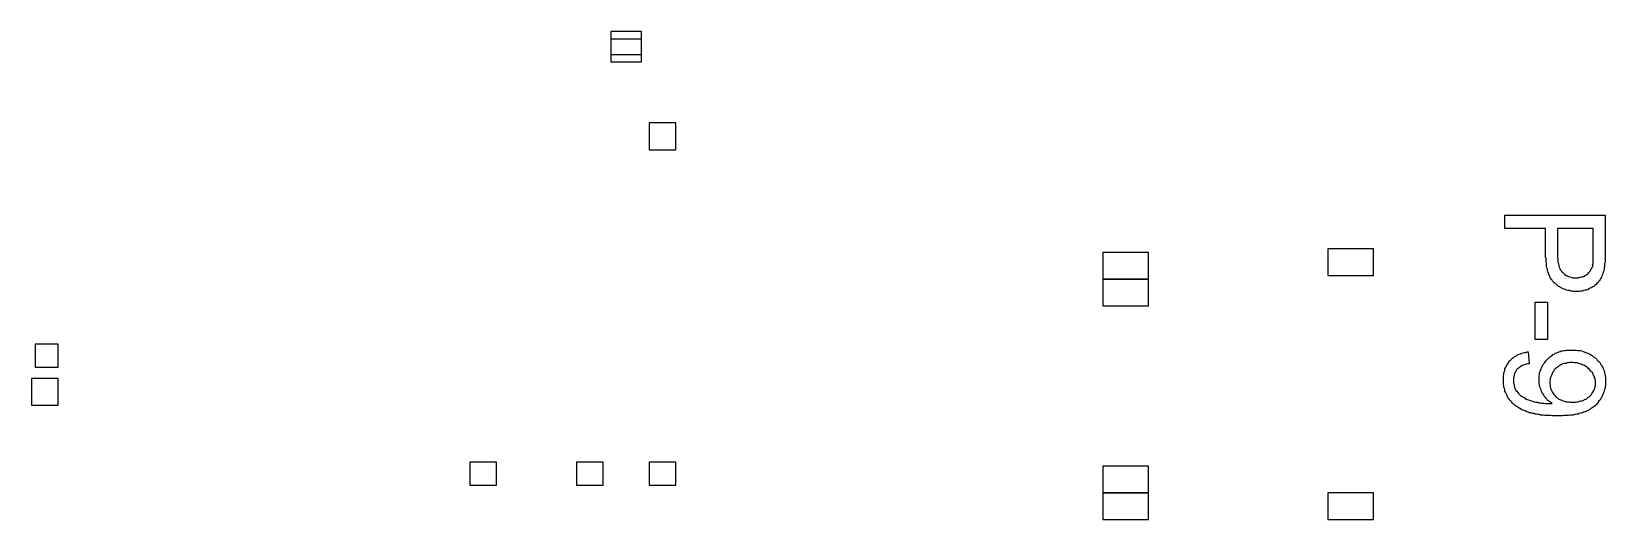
# Model space of a CAD drawing. Extents: x 62 to 208, y 127 to 172.
import ezdxf

# ---------------------------------------------------------------- set-up
doc = ezdxf.new("R2010")
doc.units = 0
doc.header["$MEASUREMENT"] = 0
doc.layers.add('C00-00-00-BLACK', color=7, linetype='Continuous')

msp = doc.modelspace()

# ---------------------------------------------------------------- linework, layer by layer
at = {"layer": 'C00-00-00-BLACK'}
for points in [[(116.064, 169.686), (118.886, 169.686), (118.886, 171.803), (116.064, 171.803), (116.064, 169.686)], [(116.064, 168.981), (118.886, 168.981), (118.886, 171.097), (116.064, 171.097), (116.064, 168.981)], [(119.592, 160.867), (122.061, 160.867), (122.061, 163.336), (119.592, 163.336), (119.592, 160.867)], [(198.783, 154.813), (208.055, 154.813), (208.055, 151.342), (208.055, 151.172), (208.055, 151.003), (208.055, 150.876), (208.055, 150.706), (208.055, 150.58), (208.055, 150.453), (208.012, 150.326), (208.012, 150.241), (208.012, 150.114), (208.012, 150.03), (207.97, 149.944), (207.97, 149.903), (207.97, 149.775), (207.927, 149.648), (207.885, 149.521), (207.843, 149.394), (207.8, 149.268), (207.759, 149.182), (207.716, 149.056), (207.673, 148.971), (207.589, 148.845), (207.546, 148.759), (207.461, 148.675), (207.42, 148.59), (207.334, 148.506), (207.25, 148.42), (207.123, 148.336), (207.038, 148.251), (206.911, 148.167), (206.827, 148.124), (206.7, 148.04), (206.658, 148.04), (206.531, 147.997), (206.445, 147.913), (206.319, 147.87), (206.192, 147.87), (206.065, 147.828), (205.938, 147.786), (205.81, 147.786), (205.683, 147.744), (205.557, 147.744), (205.43, 147.744), (205.387, 147.744), (205.26, 147.744), (205.133, 147.744), (205.007, 147.786), (204.88, 147.786), (204.752, 147.828), (204.625, 147.828), (204.498, 147.87), (204.414, 147.913), (204.286, 147.954), (204.159, 147.997), (204.075, 148.04), (203.948, 148.083), (203.863, 148.167), (203.736, 148.209), (203.652, 148.293), (203.567, 148.379), (203.44, 148.463), (203.397, 148.506), (203.313, 148.547), (203.27, 148.632), (203.186, 148.717), (203.144, 148.802), (203.06, 148.886), (203.017, 148.971), (202.974, 149.056), (202.931, 149.141), (202.89, 149.268), (202.847, 149.352), (202.805, 149.479), (202.763, 149.564), (202.721, 149.691), (202.721, 149.818), (202.678, 149.944), (202.635, 150.071), (202.635, 150.199), (202.635, 150.326), (202.594, 150.496), (202.594, 150.622), (202.594, 150.792), (202.551, 150.961), (202.551, 151.088), (202.551, 151.215), (202.551, 153.585), (198.783, 153.585), (198.783, 154.813)], [(203.652, 153.585), (203.652, 151.215), (203.652, 151.045), (203.652, 150.876), (203.693, 150.749), (203.693, 150.58), (203.693, 150.453), (203.736, 150.326), (203.779, 150.199), (203.779, 150.071), (203.822, 149.987), (203.863, 149.86), (203.906, 149.775), (203.99, 149.691), (204.032, 149.605), (204.075, 149.521), (204.118, 149.521), (204.202, 149.437), (204.286, 149.352), (204.371, 149.268), (204.456, 149.225), (204.584, 149.182), (204.668, 149.141), (204.795, 149.098), (204.921, 149.056), (205.048, 149.013), (205.176, 149.013), (205.303, 149.013), (205.344, 149.013), (205.472, 149.013), (205.599, 149.013), (205.726, 149.056), (205.853, 149.098), (205.98, 149.098), (206.106, 149.141), (206.192, 149.225), (206.319, 149.268), (206.361, 149.309), (206.445, 149.394), (206.531, 149.479), (206.615, 149.564), (206.7, 149.648), (206.742, 149.775), (206.827, 149.86), (206.868, 149.987), (206.911, 150.071), (206.911, 150.157), (206.911, 150.241), (206.954, 150.326), (206.954, 150.453), (206.954, 150.58), (206.954, 150.706), (206.954, 150.876), (206.954, 151.045), (206.954, 151.215), (206.954, 151.215), (206.954, 153.585), (203.652, 153.585)], [(182.386, 149.225), (186.619, 149.225), (186.619, 151.694), (182.386, 151.694), (182.386, 149.225)], [(161.572, 148.872), (165.806, 148.872), (165.806, 151.342), (161.572, 151.342), (161.572, 148.872)], [(161.572, 146.403), (165.806, 146.403), (165.806, 148.872), (161.572, 148.872), (161.572, 146.403)], [(201.577, 146.769), (202.721, 146.769), (202.721, 143.298), (201.577, 143.298), (201.577, 146.769)], [(62.794, 140.758), (64.911, 140.758), (64.911, 142.875), (62.794, 142.875), (62.794, 140.758)], [(200.943, 142.156), (201.027, 141.055), (200.9, 141.055), (200.773, 141.012), (200.604, 140.971), (200.518, 140.928), (200.392, 140.885), (200.265, 140.801), (200.181, 140.758), (200.095, 140.716), (200.011, 140.632), (199.926, 140.546), (199.926, 140.546), (199.842, 140.462), (199.799, 140.335), (199.715, 140.25), (199.672, 140.123), (199.63, 140.039), (199.63, 139.912), (199.588, 139.784), (199.588, 139.657), (199.588, 139.531), (199.588, 139.404), (199.588, 139.277), (199.63, 139.15), (199.63, 139.022), (199.672, 138.895), (199.715, 138.811), (199.756, 138.684), (199.799, 138.599), (199.885, 138.515), (199.969, 138.388), (200.053, 138.303), (200.138, 138.219), (200.222, 138.133), (200.308, 138.049), (200.434, 138.006), (200.477, 137.964), (200.561, 137.922), (200.647, 137.88), (200.731, 137.796), (200.857, 137.753), (200.984, 137.71), (201.111, 137.667), (201.239, 137.626), (201.366, 137.583), (201.493, 137.541), (201.535, 137.541), (201.662, 137.499), (201.789, 137.499), (201.916, 137.457), (202.043, 137.457), (202.169, 137.414), (202.297, 137.414), (202.424, 137.414), (202.551, 137.371), (202.678, 137.371), (202.805, 137.371), (202.931, 137.371), (202.931, 137.371), (203.06, 137.371), (203.144, 137.371), (203.06, 137.457), (202.974, 137.541), (202.847, 137.583), (202.763, 137.667), (202.678, 137.753), (202.594, 137.88), (202.508, 137.964), (202.424, 138.049), (202.382, 138.176), (202.297, 138.261), (202.297, 138.303), (202.212, 138.429), (202.169, 138.515), (202.128, 138.642), (202.085, 138.768), (202.043, 138.895), (202.001, 139.022), (202.001, 139.107), (201.958, 139.234), (201.958, 139.361), (201.958, 139.488), (201.958, 139.573), (201.958, 139.7), (201.958, 139.827), (201.958, 139.954), (202.001, 140.08), (202.001, 140.208), (202.043, 140.335), (202.085, 140.462), (202.128, 140.546), (202.169, 140.674), (202.212, 140.758), (202.255, 140.885), (202.339, 140.971), (202.382, 141.097), (202.467, 141.181), (202.551, 141.267), (202.635, 141.394), (202.721, 141.478), (202.763, 141.52), (202.847, 141.604), (202.931, 141.69), (203.06, 141.774), (203.144, 141.817), (203.228, 141.901), (203.356, 141.943), (203.44, 142.029), (203.567, 142.07), (203.652, 142.113), (203.779, 142.156), (203.906, 142.197), (203.99, 142.24), (204.118, 142.24), (204.245, 142.282), (204.371, 142.282), (204.498, 142.325), (204.625, 142.325), (204.795, 142.325), (204.921, 142.325), (204.964, 142.325), (205.133, 142.325), (205.26, 142.325), (205.387, 142.325), (205.514, 142.282), (205.642, 142.282), (205.769, 142.282), (205.896, 142.24), (206.022, 142.197), (206.106, 142.156), (206.235, 142.113), (206.361, 142.07), (206.445, 142.029), (206.572, 141.986), (206.658, 141.943), (206.784, 141.859), (206.868, 141.817), (206.954, 141.733), (207.038, 141.647), (207.165, 141.604), (207.25, 141.52), (207.25, 141.52), (207.334, 141.394), (207.42, 141.308), (207.504, 141.224), (207.589, 141.139), (207.631, 141.012), (207.716, 140.928), (207.759, 140.842), (207.843, 140.716), (207.885, 140.632), (207.927, 140.505), (207.97, 140.378), (208.012, 140.293), (208.012, 140.166), (208.055, 140.039), (208.055, 139.912), (208.096, 139.784), (208.096, 139.657), (208.096, 139.531), (208.096, 139.404), (208.096, 139.277), (208.096, 139.15), (208.096, 139.022), (208.055, 138.938), (208.055, 138.811), (208.012, 138.684), (207.97, 138.558), (207.927, 138.429), (207.885, 138.303), (207.843, 138.219), (207.8, 138.092), (207.759, 137.964), (207.673, 137.88), (207.631, 137.753), (207.631, 137.753), (207.546, 137.667), (207.461, 137.583), (207.42, 137.457), (207.334, 137.371), (207.25, 137.287), (207.165, 137.203), (207.038, 137.118), (206.954, 137.033), (206.868, 136.991), (206.742, 136.905), (206.658, 136.821), (206.531, 136.779), (206.403, 136.694), (206.319, 136.652), (206.235, 136.609), (206.149, 136.609), (206.065, 136.568), (205.98, 136.525), (205.853, 136.482), (205.769, 136.482), (205.642, 136.441), (205.557, 136.398), (205.43, 136.398), (205.303, 136.356), (205.218, 136.356), (205.091, 136.313), (204.964, 136.313), (204.837, 136.313), (204.668, 136.271), (204.541, 136.271), (204.414, 136.271), (204.245, 136.271), (204.118, 136.229), (203.948, 136.229), (203.822, 136.229), (203.652, 136.229), (203.609, 136.229), (203.483, 136.229), (203.313, 136.229), (203.186, 136.229), (203.017, 136.271), (202.89, 136.271), (202.721, 136.271), (202.594, 136.271), (202.467, 136.271), (202.339, 136.313), (202.212, 136.313), (202.085, 136.313), (201.958, 136.356), (201.832, 136.356), (201.705, 136.398), (201.577, 136.398), (201.493, 136.441), (201.366, 136.441), (201.281, 136.482), (201.154, 136.525), (201.07, 136.525), (200.943, 136.568), (200.857, 136.609), (200.815, 136.609), (200.647, 136.694), (200.561, 136.737), (200.434, 136.779), (200.308, 136.821), (200.181, 136.905), (200.095, 136.948), (199.969, 137.033), (199.885, 137.118), (199.756, 137.16), (199.672, 137.244), (199.588, 137.33), (199.503, 137.414), (199.419, 137.499), (199.333, 137.583), (199.249, 137.667), (199.207, 137.753), (199.207, 137.753), (199.122, 137.88), (199.037, 137.964), (198.994, 138.092), (198.953, 138.176), (198.91, 138.303), (198.826, 138.429), (198.783, 138.515), (198.783, 138.642), (198.741, 138.768), (198.698, 138.895), (198.698, 139.022), (198.657, 139.15), (198.657, 139.277), (198.657, 139.404), (198.657, 139.531), (198.657, 139.573), (198.657, 139.7), (198.657, 139.827), (198.657, 139.954), (198.698, 140.08), (198.698, 140.208), (198.741, 140.335), (198.783, 140.462), (198.783, 140.589), (198.826, 140.674), (198.91, 140.801), (198.953, 140.885), (198.994, 141.012), (199.08, 141.097), (199.122, 141.181), (199.207, 141.308), (199.249, 141.351), (199.333, 141.436), (199.419, 141.52), (199.503, 141.563), (199.588, 141.647), (199.672, 141.733), (199.799, 141.774), (199.885, 141.859), (200.011, 141.901), (200.095, 141.943), (200.222, 141.986), (200.35, 142.029), (200.477, 142.07), (200.604, 142.113), (200.731, 142.113), (200.857, 142.156), (200.943, 142.156), (200.943, 142.156)], [(205.048, 137.499), (205.176, 137.499), (205.303, 137.499), (205.43, 137.541), (205.557, 137.541), (205.683, 137.583), (205.81, 137.626), (205.938, 137.626), (206.065, 137.667), (206.149, 137.753), (206.276, 137.796), (206.361, 137.837), (206.445, 137.922), (206.531, 137.964), (206.572, 138.006), (206.7, 138.133), (206.784, 138.219), (206.827, 138.303), (206.911, 138.429), (206.997, 138.515), (207.038, 138.642), (207.081, 138.726), (207.123, 138.854), (207.123, 138.981), (207.165, 139.065), (207.165, 139.192), (207.165, 139.277), (207.165, 139.404), (207.165, 139.531), (207.123, 139.657), (207.081, 139.743), (207.081, 139.869), (206.997, 139.996), (206.954, 140.08), (206.911, 140.208), (206.827, 140.293), (206.742, 140.378), (206.658, 140.505), (206.572, 140.589), (206.531, 140.589), (206.445, 140.674), (206.361, 140.758), (206.276, 140.801), (206.149, 140.885), (206.065, 140.928), (205.938, 140.971), (205.853, 141.012), (205.726, 141.055), (205.599, 141.097), (205.472, 141.139), (205.344, 141.139), (205.218, 141.139), (205.091, 141.181), (204.964, 141.181), (204.921, 141.181), (204.795, 141.181), (204.668, 141.139), (204.541, 141.139), (204.414, 141.097), (204.286, 141.097), (204.159, 141.055), (204.075, 141.012), (203.948, 140.971), (203.863, 140.885), (203.736, 140.842), (203.652, 140.758), (203.567, 140.674), (203.483, 140.632), (203.397, 140.546), (203.313, 140.462), (203.27, 140.335), (203.186, 140.25), (203.144, 140.123), (203.101, 140.039), (203.06, 139.912), (203.017, 139.784), (202.974, 139.7), (202.974, 139.573), (202.931, 139.446), (202.931, 139.32), (202.931, 139.192), (202.974, 139.065), (202.974, 138.938), (203.017, 138.811), (203.06, 138.684), (203.101, 138.599), (203.144, 138.472), (203.186, 138.388), (203.27, 138.261), (203.356, 138.176), (203.44, 138.092), (203.483, 138.006), (203.567, 137.922), (203.693, 137.88), (203.779, 137.796), (203.863, 137.753), (203.99, 137.71), (204.075, 137.667), (204.202, 137.626), (204.329, 137.583), (204.456, 137.541), (204.584, 137.541), (204.71, 137.541), (204.837, 137.499), (204.964, 137.499), (205.048, 137.499), (205.048, 137.499)], [(62.442, 137.231), (64.911, 137.231), (64.911, 139.7), (62.442, 139.7), (62.442, 137.231)], [(103.011, 129.822), (105.481, 129.822), (105.481, 131.939), (103.011, 131.939), (103.011, 129.822)], [(112.889, 129.822), (115.358, 129.822), (115.358, 131.939), (112.889, 131.939), (112.889, 129.822)], [(119.592, 129.822), (122.061, 129.822), (122.061, 131.939), (119.592, 131.939), (119.592, 129.822)], [(161.572, 129.117), (165.806, 129.117), (165.806, 131.586), (161.572, 131.586), (161.572, 129.117)], [(161.572, 126.647), (165.806, 126.647), (165.806, 129.117), (161.572, 129.117), (161.572, 126.647)], [(182.386, 126.647), (186.619, 126.647), (186.619, 129.117), (182.386, 129.117), (182.386, 126.647)]]:
    msp.add_lwpolyline(points, close=True, dxfattribs=at)

doc.saveas('drawing.dxf')
